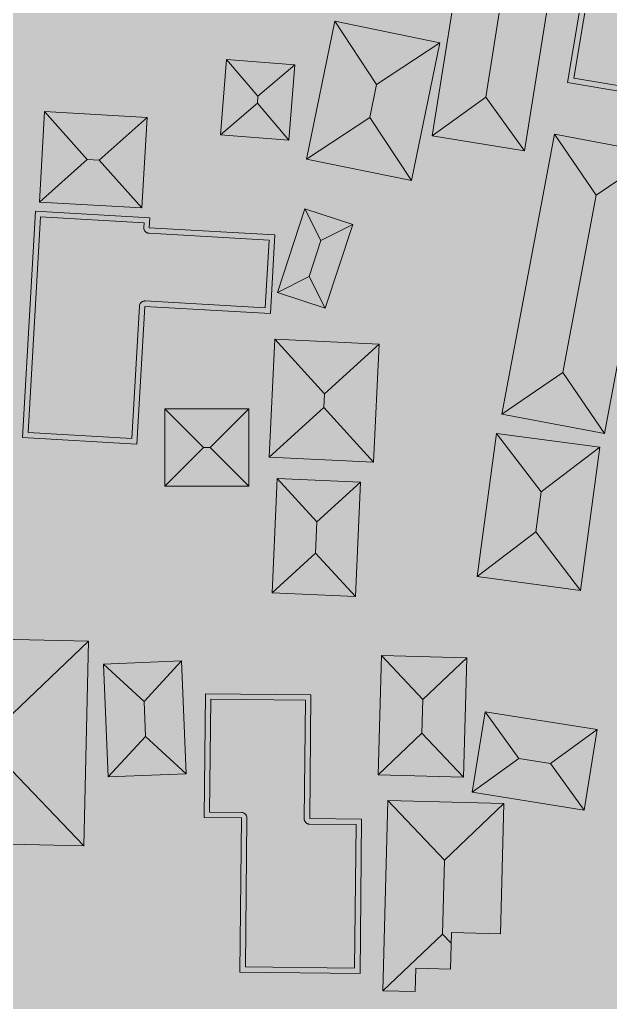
# Model space of a CAD drawing. Header units: metres. Extents: x 305909 to 307171, y 9156037 to 9156671.
# Drawn here: x 306500.4 to 306548.9, y 9156401.9 to 9156482.5 of the extents above; entities that cross this region are included whole.
import ezdxf

# ---------------------------------------------------------------- set-up
doc = ezdxf.new("R2010")
doc.units = ezdxf.units.M
for name, color, linetype, lineweight, true_color in [('B-BANGUNAN_PERMUKIMAN', 7, 'Continuous', 13, 0xf0cd8c), ('B-BAYANGAN', 7, 'Continuous', 0, 0x76786c), ('Z-R', 7, 'Continuous', 0, 0xfaf4e6)]:
    doc.layers.add(name, color=color, linetype=linetype, lineweight=lineweight, true_color=true_color)

msp = doc.modelspace()

# ---------------------------------------------------------------- hatches: boundary and pattern name
at = {"layer": 'B-BANGUNAN_PERMUKIMAN', "true_color": 0xd4845c}
h = msp.add_hatch(color=23, dxfattribs=at)
h.dxf.hatch_style = 1
h.paths.add_polyline_path([(306570.2, 9156499.458), (306568.317, 9156488.236), (306556.014, 9156490.301), (306553.608, 9156475.97), (306545.355, 9156477.355), (306550.329, 9156506.989), (306558.582, 9156505.603), (306557.898, 9156501.523), (306570.2, 9156499.458)])
at = {"layer": 'B-BANGUNAN_PERMUKIMAN', "true_color": 0xef9567}
h = msp.add_hatch(color=21, dxfattribs=at)
h.dxf.hatch_style = 1
h.paths.add_polyline_path([(306540.079, 9156485.195), (306538.643, 9156476.175), (306534.24, 9156472.982), (306536.886, 9156489.598), (306540.079, 9156485.195)])
at = {"layer": 'B-BANGUNAN_PERMUKIMAN', "true_color": 0xb87250}
h = msp.add_hatch(color=35, dxfattribs=at)
h.dxf.hatch_style = 1
h.paths.add_polyline_path([(306541.836, 9156471.772), (306538.643, 9156476.175), (306540.079, 9156485.195), (306544.482, 9156488.388), (306541.836, 9156471.772)])
at = {"layer": 'B-BANGUNAN_PERMUKIMAN', "true_color": 0xf09568}
h = msp.add_hatch(color=21, dxfattribs=at)
h.dxf.hatch_style = 1
h.paths.add_polyline_path([(306529.682, 9156477.213), (306529.126, 9156474.507), (306523.93, 9156471.084), (306526.259, 9156482.408), (306529.682, 9156477.213)])
at = {"layer": 'B-BANGUNAN_PERMUKIMAN', "true_color": 0xe68f64}
h = msp.add_hatch(color=33, dxfattribs=at)
h.dxf.hatch_style = 1
h.paths.add_polyline_path([(306529.682, 9156477.213), (306526.259, 9156482.408), (306534.877, 9156480.636), (306529.682, 9156477.213)])
at = {"layer": 'B-BANGUNAN_PERMUKIMAN', "true_color": 0xb7724f}
h = msp.add_hatch(color=35, dxfattribs=at)
h.dxf.hatch_style = 1
h.paths.add_polyline_path([(306532.549, 9156469.312), (306529.126, 9156474.507), (306529.682, 9156477.213), (306534.877, 9156480.636), (306534.877, 9156480.636), (306532.549, 9156469.312)])
at = {"layer": 'B-BANGUNAN_PERMUKIMAN', "true_color": 0xed9467}
h = msp.add_hatch(color=21, dxfattribs=at)
h.dxf.hatch_style = 1
h.paths.add_polyline_path([(306517.338, 9156479.264), (306517.338, 9156479.264), (306519.932, 9156476.238), (306519.888, 9156475.667), (306516.862, 9156473.073), (306517.338, 9156479.264)])
at = {"layer": 'B-BANGUNAN_PERMUKIMAN', "true_color": 0xea9165}
h = msp.add_hatch(color=33, dxfattribs=at)
h.dxf.hatch_style = 1
h.paths.add_polyline_path([(306519.932, 9156476.238), (306517.338, 9156479.264), (306522.958, 9156478.832), (306519.932, 9156476.238)])
at = {"layer": 'B-BANGUNAN_PERMUKIMAN', "true_color": 0xba7350}
h = msp.add_hatch(color=23, dxfattribs=at)
h.dxf.hatch_style = 1
h.paths.add_polyline_path([(306522.482, 9156472.641), (306519.888, 9156475.667), (306519.932, 9156476.238), (306522.958, 9156478.832), (306522.482, 9156472.641)])
at = {"layer": 'B-BANGUNAN_PERMUKIMAN', "true_color": 0xc07753}
h = msp.add_hatch(color=23, dxfattribs=at)
h.dxf.hatch_style = 1
h.paths.add_polyline_path([(306538.643, 9156476.175), (306541.836, 9156471.772), (306534.24, 9156472.982), (306534.24, 9156472.982), (306538.643, 9156476.175)])
at = {"layer": 'B-BANGUNAN_PERMUKIMAN', "true_color": 0xbd7652}
h = msp.add_hatch(color=23, dxfattribs=at)
h.dxf.hatch_style = 1
h.paths.add_polyline_path([(306516.862, 9156473.073), (306519.888, 9156475.667), (306522.482, 9156472.641), (306516.862, 9156473.073)])
at = {"layer": 'B-BANGUNAN_PERMUKIMAN', "true_color": 0xed9366}
h = msp.add_hatch(color=21, dxfattribs=at)
h.dxf.hatch_style = 1
h.paths.add_polyline_path([(306505.919, 9156471.054), (306501.995, 9156467.55), (306502.415, 9156474.978), (306505.919, 9156471.054)])
at = {"layer": 'B-BANGUNAN_PERMUKIMAN', "true_color": 0xea9265}
h = msp.add_hatch(color=33, dxfattribs=at)
h.dxf.hatch_style = 1
h.paths.add_polyline_path([(306506.905, 9156470.998), (306505.919, 9156471.054), (306502.415, 9156474.978), (306510.829, 9156474.502), (306506.905, 9156470.998)])
at = {"layer": 'B-BANGUNAN_PERMUKIMAN', "true_color": 0xba7451}
h = msp.add_hatch(color=23, dxfattribs=at)
h.dxf.hatch_style = 1
h.paths.add_polyline_path([(306506.905, 9156470.998), (306510.829, 9156474.502), (306510.829, 9156474.502), (306510.408, 9156467.073), (306506.905, 9156470.998)])
at = {"layer": 'B-BANGUNAN_PERMUKIMAN', "true_color": 0xc17853}
h = msp.add_hatch(color=23, dxfattribs=at)
h.dxf.hatch_style = 1
h.paths.add_polyline_path([(306529.126, 9156474.507), (306532.549, 9156469.312), (306523.93, 9156471.084), (306523.93, 9156471.084), (306529.126, 9156474.507)])
at = {"layer": 'B-BANGUNAN_PERMUKIMAN', "true_color": 0xf09568}
h = msp.add_hatch(color=21, dxfattribs=at)
h.dxf.hatch_style = 1
h.paths.add_polyline_path([(306544.297, 9156473.121), (306547.716, 9156468.109), (306544.97, 9156453.575), (306539.957, 9156450.156), (306544.297, 9156473.121)])
at = {"layer": 'B-BANGUNAN_PERMUKIMAN', "true_color": 0xe78f64}
h = msp.add_hatch(color=33, dxfattribs=at)
h.dxf.hatch_style = 1
h.paths.add_polyline_path([(306547.716, 9156468.109), (306544.297, 9156473.121), (306552.728, 9156471.529), (306547.716, 9156468.109)])
at = {"layer": 'B-BANGUNAN_PERMUKIMAN', "true_color": 0xb7724f}
h = msp.add_hatch(color=35, dxfattribs=at)
h.dxf.hatch_style = 1
h.paths.add_polyline_path([(306544.97, 9156453.575), (306547.716, 9156468.109), (306552.728, 9156471.529), (306548.389, 9156448.564), (306544.97, 9156453.575)])
at = {"layer": 'B-BANGUNAN_PERMUKIMAN', "true_color": 0xbd7552}
h = msp.add_hatch(color=23, dxfattribs=at)
h.dxf.hatch_style = 1
h.paths.add_polyline_path([(306501.995, 9156467.55), (306501.995, 9156467.55), (306505.919, 9156471.054), (306506.905, 9156470.998), (306510.408, 9156467.073), (306501.995, 9156467.55)])
at = {"layer": 'B-BANGUNAN_PERMUKIMAN', "true_color": 0xd4845c}
h = msp.add_hatch(color=23, dxfattribs=at)
h.dxf.hatch_style = 1
h.paths.add_polyline_path([(306521.321, 9156464.854), (306520.952, 9156458.396), (306510.644, 9156458.985), (306509.998, 9156447.681), (306500.601, 9156448.218), (306501.663, 9156466.81), (306511.06, 9156466.273), (306511.013, 9156465.443), (306521.321, 9156464.854)])
at = {"layer": 'B-BANGUNAN_PERMUKIMAN', "true_color": 0xf29669}
h = msp.add_hatch(color=21, dxfattribs=at)
h.dxf.hatch_style = 1
h.paths.add_polyline_path([(306525.102, 9156464.39), (306524.141, 9156461.448), (306521.529, 9156460.123), (306521.529, 9156460.123), (306523.777, 9156467.002), (306525.102, 9156464.39)])
at = {"layer": 'B-BANGUNAN_PERMUKIMAN', "true_color": 0xe38d62}
h = msp.add_hatch(color=33, dxfattribs=at)
h.dxf.hatch_style = 1
h.paths.add_polyline_path([(306525.102, 9156464.39), (306523.777, 9156467.002), (306523.777, 9156467.002), (306527.715, 9156465.715), (306525.102, 9156464.39)])
at = {"layer": 'B-BANGUNAN_PERMUKIMAN', "true_color": 0xb5714e}
h = msp.add_hatch(color=35, dxfattribs=at)
h.dxf.hatch_style = 1
h.paths.add_polyline_path([(306525.466, 9156458.836), (306524.141, 9156461.448), (306525.102, 9156464.39), (306527.715, 9156465.715), (306525.466, 9156458.836)])
at = {"layer": 'B-BANGUNAN_PERMUKIMAN', "true_color": 0xc47a55}
h = msp.add_hatch(color=23, dxfattribs=at)
h.dxf.hatch_style = 1
h.paths.add_polyline_path([(306524.141, 9156461.448), (306525.466, 9156458.836), (306521.529, 9156460.123), (306524.141, 9156461.448)])
at = {"layer": 'B-BANGUNAN_PERMUKIMAN', "true_color": 0xed9366}
h = msp.add_hatch(color=21, dxfattribs=at)
h.dxf.hatch_style = 1
h.paths.add_polyline_path([(306521.331, 9156456.288), (306525.405, 9156451.802), (306525.352, 9156450.692), (306520.867, 9156446.618), (306520.867, 9156446.618), (306521.331, 9156456.288)])
at = {"layer": 'B-BANGUNAN_PERMUKIMAN', "true_color": 0xea9265}
h = msp.add_hatch(color=33, dxfattribs=at)
h.dxf.hatch_style = 1
h.paths.add_polyline_path([(306529.891, 9156455.877), (306529.891, 9156455.876), (306525.405, 9156451.802), (306521.331, 9156456.288), (306529.891, 9156455.877)])
at = {"layer": 'B-BANGUNAN_PERMUKIMAN', "true_color": 0xba7451}
h = msp.add_hatch(color=23, dxfattribs=at)
h.dxf.hatch_style = 1
h.paths.add_polyline_path([(306525.352, 9156450.692), (306525.405, 9156451.802), (306529.891, 9156455.876), (306529.427, 9156446.207), (306525.352, 9156450.692)])
at = {"layer": 'B-BANGUNAN_PERMUKIMAN', "true_color": 0xc07853}
h = msp.add_hatch(color=23, dxfattribs=at)
h.dxf.hatch_style = 1
h.paths.add_polyline_path([(306544.97, 9156453.575), (306548.389, 9156448.564), (306548.389, 9156448.563), (306539.957, 9156450.156), (306544.97, 9156453.575)])
at = {"layer": 'B-BANGUNAN_PERMUKIMAN', "true_color": 0xeb9266}
h = msp.add_hatch(color=33, dxfattribs=at)
h.dxf.hatch_style = 1
h.paths.add_polyline_path([(306516.013, 9156447.398), (306515.457, 9156447.398), (306512.282, 9156450.573), (306519.188, 9156450.573), (306516.013, 9156447.398)])
h = msp.add_hatch(color=33, dxfattribs=at)
h.dxf.hatch_style = 1
h.paths.add_polyline_path([(306515.457, 9156447.398), (306512.282, 9156444.223), (306512.282, 9156450.573), (306512.282, 9156450.573), (306515.457, 9156447.398)])
at = {"layer": 'B-BANGUNAN_PERMUKIMAN', "true_color": 0xbc7551}
h = msp.add_hatch(color=23, dxfattribs=at)
h.dxf.hatch_style = 1
h.paths.add_polyline_path([(306516.013, 9156447.398), (306519.188, 9156450.573), (306519.188, 9156444.223), (306516.013, 9156447.398)])
at = {"layer": 'B-BANGUNAN_PERMUKIMAN', "true_color": 0xbd7552}
h = msp.add_hatch(color=23, dxfattribs=at)
h.dxf.hatch_style = 1
h.paths.add_polyline_path([(306525.352, 9156450.692), (306529.427, 9156446.207), (306520.867, 9156446.618), (306525.352, 9156450.692)])
at = {"layer": 'B-BANGUNAN_PERMUKIMAN', "true_color": 0xee9467}
h = msp.add_hatch(color=21, dxfattribs=at)
h.dxf.hatch_style = 1
h.paths.add_polyline_path([(306543.196, 9156443.762), (306542.753, 9156440.483), (306537.946, 9156436.821), (306539.534, 9156448.568), (306543.196, 9156443.762)])
at = {"layer": 'B-BANGUNAN_PERMUKIMAN', "true_color": 0xe89064}
h = msp.add_hatch(color=33, dxfattribs=at)
h.dxf.hatch_style = 1
h.paths.add_polyline_path([(306543.196, 9156443.762), (306539.534, 9156448.568), (306539.534, 9156448.568), (306548.003, 9156447.424), (306543.196, 9156443.762)])
at = {"layer": 'B-BANGUNAN_PERMUKIMAN', "true_color": 0xbc7551}
h = msp.add_hatch(color=23, dxfattribs=at)
h.dxf.hatch_style = 1
h.paths.add_polyline_path([(306512.282, 9156444.223), (306515.457, 9156447.398), (306516.013, 9156447.398), (306519.188, 9156444.223), (306519.188, 9156444.223), (306512.282, 9156444.223)])
at = {"layer": 'B-BANGUNAN_PERMUKIMAN', "true_color": 0xb97350}
h = msp.add_hatch(color=23, dxfattribs=at)
h.dxf.hatch_style = 1
h.paths.add_polyline_path([(306546.416, 9156435.676), (306542.753, 9156440.483), (306543.196, 9156443.762), (306548.003, 9156447.424), (306548.003, 9156447.424), (306546.416, 9156435.676)])
at = {"layer": 'B-BANGUNAN_PERMUKIMAN', "true_color": 0xec9366}
h = msp.add_hatch(color=33, dxfattribs=at)
h.dxf.hatch_style = 1
h.paths.add_polyline_path([(306524.777, 9156441.292), (306524.669, 9156438.744), (306521.102, 9156435.466), (306521.499, 9156444.859), (306524.777, 9156441.292)])
at = {"layer": 'B-BANGUNAN_PERMUKIMAN', "true_color": 0xea9265}
h = msp.add_hatch(color=33, dxfattribs=at)
h.dxf.hatch_style = 1
h.paths.add_polyline_path([(306528.343, 9156444.57), (306524.777, 9156441.292), (306521.499, 9156444.859), (306521.499, 9156444.859), (306528.343, 9156444.57)])
at = {"layer": 'B-BANGUNAN_PERMUKIMAN', "true_color": 0xbb7451}
h = msp.add_hatch(color=23, dxfattribs=at)
h.dxf.hatch_style = 1
h.paths.add_polyline_path([(306527.947, 9156435.177), (306527.946, 9156435.177), (306524.669, 9156438.744), (306524.777, 9156441.292), (306528.343, 9156444.57), (306527.947, 9156435.177)])
at = {"layer": 'B-BANGUNAN_PERMUKIMAN', "true_color": 0xbf7753}
h = msp.add_hatch(color=23, dxfattribs=at)
h.dxf.hatch_style = 1
h.paths.add_polyline_path([(306542.753, 9156440.483), (306546.416, 9156435.676), (306537.946, 9156436.821), (306542.753, 9156440.483)])
at = {"layer": 'B-BANGUNAN_PERMUKIMAN', "true_color": 0xbd7552}
h = msp.add_hatch(color=23, dxfattribs=at)
h.dxf.hatch_style = 1
h.paths.add_polyline_path([(306524.669, 9156438.744), (306527.946, 9156435.177), (306521.102, 9156435.466), (306524.669, 9156438.744)])
at = {"layer": 'B-BANGUNAN_PERMUKIMAN', "true_color": 0xeb9266}
h = msp.add_hatch(color=33, dxfattribs=at)
h.dxf.hatch_style = 1
h.paths.add_polyline_path([(306506.021, 9156431.497), (306506.021, 9156431.497), (306499.167, 9156424.96), (306492.629, 9156431.814), (306506.021, 9156431.497)])
at = {"layer": 'B-BANGUNAN_PERMUKIMAN', "true_color": 0xbb7451}
h = msp.add_hatch(color=23, dxfattribs=at)
h.dxf.hatch_style = 1
h.paths.add_polyline_path([(306499.086, 9156421.55), (306499.167, 9156424.96), (306506.021, 9156431.497), (306505.624, 9156414.696), (306499.086, 9156421.55)])
at = {"layer": 'B-BANGUNAN_PERMUKIMAN', "true_color": 0xec9366}
h = msp.add_hatch(color=33, dxfattribs=at)
h.dxf.hatch_style = 1
h.paths.add_polyline_path([(306530.069, 9156430.331), (306530.069, 9156430.331), (306533.479, 9156426.732), (306533.404, 9156423.952), (306529.804, 9156420.542), (306530.069, 9156430.331)])
at = {"layer": 'B-BANGUNAN_PERMUKIMAN', "true_color": 0xeb9266}
h = msp.add_hatch(color=33, dxfattribs=at)
h.dxf.hatch_style = 1
h.paths.add_polyline_path([(306537.079, 9156430.142), (306537.079, 9156430.142), (306533.479, 9156426.732), (306530.069, 9156430.331), (306535.935, 9156430.173), (306537.079, 9156430.142)])
at = {"layer": 'B-BANGUNAN_PERMUKIMAN', "true_color": 0xbb7451}
h = msp.add_hatch(color=23, dxfattribs=at)
h.dxf.hatch_style = 1
h.paths.add_polyline_path([(306533.404, 9156423.952), (306533.479, 9156426.732), (306537.079, 9156430.142), (306536.814, 9156420.352), (306536.814, 9156420.352), (306533.404, 9156423.952)])
at = {"layer": 'B-BANGUNAN_PERMUKIMAN', "true_color": 0xec9366}
h = msp.add_hatch(color=33, dxfattribs=at)
h.dxf.hatch_style = 1
h.paths.add_polyline_path([(306513.65, 9156429.885), (306510.583, 9156426.556), (306507.255, 9156429.623), (306507.255, 9156429.624), (306513.65, 9156429.885)])
at = {"layer": 'B-BANGUNAN_PERMUKIMAN', "true_color": 0xea9265}
h = msp.add_hatch(color=33, dxfattribs=at)
h.dxf.hatch_style = 1
h.paths.add_polyline_path([(306510.583, 9156426.556), (306510.699, 9156423.696), (306507.633, 9156420.367), (306507.255, 9156429.623), (306510.583, 9156426.556)])
at = {"layer": 'B-BANGUNAN_PERMUKIMAN', "true_color": 0xbd7552}
h = msp.add_hatch(color=23, dxfattribs=at)
h.dxf.hatch_style = 1
h.paths.add_polyline_path([(306514.028, 9156420.628), (306514.027, 9156420.628), (306510.699, 9156423.696), (306510.583, 9156426.556), (306513.65, 9156429.885), (306514.028, 9156420.628)])
at = {"layer": 'B-BANGUNAN_PERMUKIMAN', "true_color": 0xd4845c}
h = msp.add_hatch(color=23, dxfattribs=at)
h.dxf.hatch_style = 1
h.paths.add_polyline_path([(306528.448, 9156416.895), (306528.316, 9156404.224), (306518.447, 9156404.327), (306518.579, 9156416.998), (306515.51, 9156417.03), (306515.616, 9156427.19), (306524.289, 9156427.1), (306524.183, 9156416.94), (306528.448, 9156416.895)])
at = {"layer": 'B-BANGUNAN_PERMUKIMAN', "true_color": 0xef9567}
h = msp.add_hatch(color=21, dxfattribs=at)
h.dxf.hatch_style = 1
h.paths.add_polyline_path([(306538.586, 9156425.719), (306541.365, 9156421.883), (306537.528, 9156419.105), (306537.528, 9156419.105), (306538.586, 9156425.719)])
at = {"layer": 'B-BANGUNAN_PERMUKIMAN', "true_color": 0xe79064}
h = msp.add_hatch(color=33, dxfattribs=at)
h.dxf.hatch_style = 1
h.paths.add_polyline_path([(306547.796, 9156424.246), (306547.796, 9156424.246), (306543.96, 9156421.468), (306541.365, 9156421.883), (306538.586, 9156425.719), (306547.796, 9156424.246)])
at = {"layer": 'B-BANGUNAN_PERMUKIMAN', "true_color": 0xbb7451}
h = msp.add_hatch(color=23, dxfattribs=at)
h.dxf.hatch_style = 1
h.paths.add_polyline_path([(306510.699, 9156423.696), (306514.027, 9156420.628), (306507.633, 9156420.367), (306510.699, 9156423.696)])
at = {"layer": 'B-BANGUNAN_PERMUKIMAN', "true_color": 0xbc7551}
h = msp.add_hatch(color=23, dxfattribs=at)
h.dxf.hatch_style = 1
h.paths.add_polyline_path([(306533.404, 9156423.952), (306536.814, 9156420.352), (306529.804, 9156420.542), (306533.404, 9156423.952)])
at = {"layer": 'B-BANGUNAN_PERMUKIMAN', "true_color": 0xb87250}
h = msp.add_hatch(color=35, dxfattribs=at)
h.dxf.hatch_style = 1
h.paths.add_polyline_path([(306543.96, 9156421.468), (306547.796, 9156424.246), (306546.738, 9156417.631), (306543.96, 9156421.468)])
at = {"layer": 'B-BANGUNAN_PERMUKIMAN', "true_color": 0xc07753}
h = msp.add_hatch(color=23, dxfattribs=at)
h.dxf.hatch_style = 1
h.paths.add_polyline_path([(306541.365, 9156421.883), (306543.96, 9156421.468), (306546.738, 9156417.631), (306537.528, 9156419.105), (306541.365, 9156421.883)])
at = {"layer": 'B-BANGUNAN_PERMUKIMAN', "true_color": 0xbc7551}
h = msp.add_hatch(color=23, dxfattribs=at)
h.dxf.hatch_style = 1
h.paths.add_polyline_path([(306499.086, 9156421.55), (306505.624, 9156414.696), (306505.624, 9156414.696), (306492.232, 9156415.013), (306499.086, 9156421.55)])
at = {"layer": 'B-BANGUNAN_PERMUKIMAN', "true_color": 0xdf8b60}
h = msp.add_hatch(color=23, dxfattribs=at)
h.dxf.hatch_style = 1
h.paths.add_polyline_path([(306530.598, 9156418.425), (306535.245, 9156413.536), (306535.091, 9156407.462), (306530.201, 9156402.815), (306530.598, 9156418.425)])
at = {"layer": 'B-BANGUNAN_PERMUKIMAN', "true_color": 0xe99165}
h = msp.add_hatch(color=33, dxfattribs=at)
h.dxf.hatch_style = 1
h.paths.add_polyline_path([(306535.245, 9156413.536), (306530.598, 9156418.425), (306540.135, 9156418.183), (306535.245, 9156413.536)])
at = {"layer": 'B-BANGUNAN_PERMUKIMAN', "true_color": 0xb4704e}
h = msp.add_hatch(color=35, dxfattribs=at)
h.dxf.hatch_style = 1
h.paths.add_polyline_path([(306539.863, 9156407.49), (306535.822, 9156407.592), (306535.8, 9156406.716), (306535.091, 9156407.462), (306535.245, 9156413.536), (306540.135, 9156418.183), (306540.135, 9156418.183), (306539.863, 9156407.49)])
at = {"layer": 'B-BANGUNAN_PERMUKIMAN', "true_color": 0xbb7451}
h = msp.add_hatch(color=23, dxfattribs=at)
h.dxf.hatch_style = 1
h.paths.add_polyline_path([(306535.091, 9156407.462), (306535.8, 9156406.716), (306535.746, 9156404.593), (306532.894, 9156404.666), (306532.845, 9156402.748), (306530.201, 9156402.815), (306535.091, 9156407.462)])
at = {"layer": 'B-BAYANGAN', "true_color": 0x76786c}
h = msp.add_hatch(color=8, dxfattribs=at)
h.dxf.hatch_style = 1
h.paths.add_polyline_path([(306570.95, 9156498.708), (306569.067, 9156487.486), (306556.764, 9156489.551), (306554.358, 9156475.22), (306546.105, 9156476.605), (306551.079, 9156506.239), (306559.332, 9156504.853), (306558.648, 9156500.773), (306570.95, 9156498.708)])
h = msp.add_hatch(color=8, dxfattribs=at)
h.dxf.hatch_style = 1
h.paths.add_polyline_path([(306536.109, 9156493.826), (306534.146, 9156481.897), (306526.891, 9156483.091), (306528.854, 9156495.02), (306536.109, 9156493.826)])
h = msp.add_hatch(color=8, dxfattribs=at)
h.dxf.hatch_style = 1
h.paths.add_polyline_path([(306545.232, 9156487.638), (306542.586, 9156471.022), (306534.99, 9156472.232), (306537.636, 9156488.848), (306545.232, 9156487.638)])
h = msp.add_hatch(color=8, dxfattribs=at)
h.dxf.hatch_style = 1
h.paths.add_polyline_path([(306535.627, 9156479.886), (306533.299, 9156468.562), (306524.68, 9156470.334), (306527.009, 9156481.658), (306535.627, 9156479.886)])
h = msp.add_hatch(color=8, dxfattribs=at)
h.dxf.hatch_style = 1
h.paths.add_polyline_path([(306523.708, 9156478.082), (306523.232, 9156471.891), (306517.611, 9156472.323), (306518.088, 9156478.514), (306523.708, 9156478.082)])
h = msp.add_hatch(color=8, dxfattribs=at)
h.dxf.hatch_style = 1
h.paths.add_polyline_path([(306511.579, 9156473.752), (306511.158, 9156466.323), (306502.745, 9156466.799), (306503.165, 9156474.228), (306511.579, 9156473.752)])
h = msp.add_hatch(color=8, dxfattribs=at)
h.dxf.hatch_style = 1
h.paths.add_polyline_path([(306553.478, 9156470.779), (306549.139, 9156447.813), (306540.707, 9156449.406), (306545.047, 9156472.372), (306553.478, 9156470.779)])
h = msp.add_hatch(color=8, dxfattribs=at)
h.dxf.hatch_style = 1
h.paths.add_polyline_path([(306528.465, 9156464.965), (306526.216, 9156458.086), (306522.279, 9156459.373), (306524.527, 9156466.252), (306528.465, 9156464.965)])
h = msp.add_hatch(color=8, dxfattribs=at)
h.dxf.hatch_style = 1
h.paths.add_polyline_path([(306522.071, 9156464.104), (306521.702, 9156457.646), (306511.394, 9156458.235), (306510.748, 9156446.931), (306501.351, 9156447.468), (306502.413, 9156466.06), (306511.81, 9156465.523), (306511.763, 9156464.693), (306522.071, 9156464.104)])
h = msp.add_hatch(color=8, dxfattribs=at)
h.dxf.hatch_style = 1
h.paths.add_polyline_path([(306500.822, 9156458.367), (306499.948, 9156449.953), (306492.791, 9156450.696), (306493.664, 9156459.109), (306500.822, 9156458.367)])
h = msp.add_hatch(color=8, dxfattribs=at)
h.dxf.hatch_style = 1
h.paths.add_polyline_path([(306530.641, 9156455.127), (306530.177, 9156445.457), (306521.616, 9156445.868), (306522.081, 9156455.538), (306530.641, 9156455.127)])
h = msp.add_hatch(color=8, dxfattribs=at)
h.dxf.hatch_style = 1
h.paths.add_polyline_path([(306519.938, 9156443.473), (306513.032, 9156443.473), (306513.032, 9156449.823), (306519.938, 9156449.823), (306519.938, 9156443.473)])
h = msp.add_hatch(color=8, dxfattribs=at)
h.dxf.hatch_style = 1
h.paths.add_polyline_path([(306548.753, 9156446.674), (306547.166, 9156434.926), (306538.696, 9156436.071), (306540.284, 9156447.818), (306548.753, 9156446.674)])
h = msp.add_hatch(color=8, dxfattribs=at)
h.dxf.hatch_style = 1
h.paths.add_polyline_path([(306529.094, 9156443.82), (306528.697, 9156434.427), (306521.852, 9156434.716), (306522.249, 9156444.109), (306529.094, 9156443.82)])
h = msp.add_hatch(color=8, dxfattribs=at)
h.dxf.hatch_style = 1
h.paths.add_polyline_path([(306506.771, 9156430.747), (306506.374, 9156413.946), (306492.982, 9156414.263), (306493.379, 9156431.064), (306506.771, 9156430.747)])
h = msp.add_hatch(color=8, dxfattribs=at)
h.dxf.hatch_style = 1
h.paths.add_polyline_path([(306514.778, 9156419.878), (306508.383, 9156419.617), (306508.005, 9156428.874), (306514.4, 9156429.135), (306514.778, 9156419.878)])
h = msp.add_hatch(color=8, dxfattribs=at)
h.dxf.hatch_style = 1
h.paths.add_polyline_path([(306537.829, 9156429.392), (306537.564, 9156419.602), (306530.554, 9156419.792), (306530.819, 9156429.581), (306537.829, 9156429.392)])
h = msp.add_hatch(color=8, dxfattribs=at)
h.dxf.hatch_style = 1
h.paths.add_polyline_path([(306529.198, 9156416.145), (306529.066, 9156403.474), (306519.197, 9156403.577), (306519.329, 9156416.248), (306516.26, 9156416.28), (306516.366, 9156426.44), (306525.039, 9156426.35), (306524.933, 9156416.19), (306529.198, 9156416.145)])
h = msp.add_hatch(color=8, dxfattribs=at)
h.dxf.hatch_style = 1
h.paths.add_polyline_path([(306548.546, 9156423.496), (306547.488, 9156416.881), (306538.278, 9156418.355), (306539.336, 9156424.97), (306548.546, 9156423.496)])
h = msp.add_hatch(color=8, dxfattribs=at)
h.dxf.hatch_style = 1
h.paths.add_polyline_path([(306540.885, 9156417.433), (306540.613, 9156406.74), (306536.572, 9156406.842), (306536.496, 9156403.843), (306533.644, 9156403.916), (306533.595, 9156401.998), (306530.951, 9156402.065), (306531.348, 9156417.675), (306540.885, 9156417.433)])
at = {"layer": 'Z-R', "true_color": 0xf4f2ec}
h = msp.add_hatch(color=7, dxfattribs=at)
h.dxf.hatch_style = 1
h.paths.add_polyline_path([(306624.289, 9156242.595), (306556.388, 9156238.052), (306554.003, 9156281.952), (306509.625, 9156279.089), (306499.604, 9156305.811), (306466.679, 9156301.994), (306472.882, 9156235.666), (306497.912, 9156229.062), (306526.804, 9156228.986), (306531.575, 9156219.919), (306532.491, 9156127.582), (306486.314, 9156132.333), (306393.989, 9156155.199), (306332.726, 9156171.593), (306288.72, 9156190.576), (306259.621, 9156211.151), (306259.621, 9156409.341), (306281.946, 9156409.003), (306338.236, 9156402.748), (306341.903, 9156461.433), (306341.903, 9156461.433), (306341.904, 9156461.433), (306369.777, 9156457.841), (306369.778, 9156457.841), (306369.779, 9156457.84), (306369.78, 9156457.84), (306369.78, 9156457.84), (306369.781, 9156457.839), (306369.782, 9156457.838), (306369.783, 9156457.838), (306369.783, 9156457.837), (306369.784, 9156457.836), (306369.784, 9156457.835), (306369.785, 9156457.834), (306369.785, 9156457.833), (306369.785, 9156457.832), (306369.785, 9156457.831), (306369.785, 9156457.83), (306369.785, 9156457.829), (306360, 9156400.45), (306360, 9156400.449), (306360, 9156400.449), (306360, 9156380), (306360, 9156380), (306360, 9156380), (306440, 9156380), (306440, 9156380), (306440, 9156380), (306440, 9156532.835), (306440, 9156532.835), (306440, 9156532.835), (306424.61, 9156536.081), (306424.61, 9156536.081), (306385.74, 9156542.791), (306385.74, 9156542.791), (306305.003, 9156549.608), (306305.003, 9156549.608), (306259.621, 9156554.648), (306259.621, 9156558.541), (306291.75, 9156555.548), (306369.455, 9156545.532), (306504.834, 9156523.084), (306572.178, 9156510.306), (306677.166, 9156490.276), (306764.133, 9156475.064), (306735.941, 9156145.416), (306694.109, 9156139.201), (306694.292, 9156206.558), (306623.212, 9156213.87), (306624.289, 9156242.595)])

# ---------------------------------------------------------------- linework, layer by layer
at = {"layer": 'B-BANGUNAN_PERMUKIMAN', "color": 27, "lineweight": 9, "true_color": 0x744832}
for p, q in [((306538.643, 9156476.175), (306540.079, 9156485.195)), ((306526.259, 9156482.408), (306529.682, 9156477.213)), ((306534.877, 9156480.636), (306529.682, 9156477.213)), ((306517.338, 9156479.264), (306519.932, 9156476.238)), ((306522.958, 9156478.832), (306519.932, 9156476.238)), ((306529.126, 9156474.507), (306529.682, 9156477.213)), ((306519.932, 9156476.238), (306519.888, 9156475.667)), ((306534.24, 9156472.982), (306538.643, 9156476.175)), ((306541.836, 9156471.772), (306538.643, 9156476.175)), ((306516.862, 9156473.073), (306519.888, 9156475.667)), ((306522.482, 9156472.641), (306519.888, 9156475.667)), ((306502.415, 9156474.978), (306505.919, 9156471.054)), ((306510.829, 9156474.502), (306506.905, 9156470.998)), ((306523.93, 9156471.084), (306529.126, 9156474.507)), ((306532.549, 9156469.312), (306529.126, 9156474.507)), ((306544.297, 9156473.121), (306547.716, 9156468.109)), ((306552.728, 9156471.529), (306547.716, 9156468.109)), ((306501.995, 9156467.55), (306505.919, 9156471.054)), ((306506.905, 9156470.998), (306505.919, 9156471.054)), ((306510.408, 9156467.073), (306506.905, 9156470.998)), ((306547.716, 9156468.109), (306544.97, 9156453.575)), ((306523.777, 9156467.002), (306525.102, 9156464.39)), ((306527.715, 9156465.715), (306525.102, 9156464.39)), ((306525.102, 9156464.39), (306524.141, 9156461.448)), ((306521.529, 9156460.123), (306524.141, 9156461.448)), ((306525.466, 9156458.836), (306524.141, 9156461.448)), ((306521.331, 9156456.288), (306525.405, 9156451.802)), ((306529.891, 9156455.876), (306525.405, 9156451.802)), ((306539.957, 9156450.156), (306544.97, 9156453.575)), ((306548.389, 9156448.564), (306544.97, 9156453.575)), ((306525.352, 9156450.692), (306525.405, 9156451.802)), ((306512.282, 9156450.573), (306515.457, 9156447.398)), ((306519.188, 9156450.573), (306516.013, 9156447.398)), ((306520.867, 9156446.618), (306525.352, 9156450.692)), ((306529.427, 9156446.207), (306525.352, 9156450.692)), ((306539.534, 9156448.568), (306543.196, 9156443.762)), ((306512.282, 9156444.223), (306515.457, 9156447.398)), ((306515.457, 9156447.398), (306516.013, 9156447.398)), ((306519.188, 9156444.223), (306516.013, 9156447.398)), ((306548.003, 9156447.424), (306543.196, 9156443.762)), ((306521.499, 9156444.859), (306524.777, 9156441.292)), ((306528.343, 9156444.57), (306524.777, 9156441.292)), ((306542.753, 9156440.483), (306543.196, 9156443.762)), ((306524.669, 9156438.744), (306524.777, 9156441.292)), ((306537.946, 9156436.821), (306542.753, 9156440.483)), ((306546.416, 9156435.676), (306542.753, 9156440.483)), ((306521.102, 9156435.466), (306524.669, 9156438.744)), ((306527.946, 9156435.177), (306524.669, 9156438.744)), ((306506.021, 9156431.497), (306499.167, 9156424.96)), ((306530.069, 9156430.331), (306533.479, 9156426.732)), ((306537.079, 9156430.142), (306533.479, 9156426.732)), ((306507.255, 9156429.623), (306510.583, 9156426.556)), ((306513.65, 9156429.885), (306510.583, 9156426.556)), ((306533.404, 9156423.952), (306533.479, 9156426.732)), ((306510.699, 9156423.696), (306510.583, 9156426.556)), ((306538.586, 9156425.719), (306541.365, 9156421.883)), ((306507.633, 9156420.367), (306510.699, 9156423.696)), ((306514.027, 9156420.628), (306510.699, 9156423.696)), ((306529.804, 9156420.542), (306533.404, 9156423.952)), ((306536.814, 9156420.352), (306533.404, 9156423.952)), ((306547.796, 9156424.246), (306543.96, 9156421.468)), ((306537.528, 9156419.105), (306541.365, 9156421.883)), ((306543.96, 9156421.468), (306541.365, 9156421.883)), ((306505.624, 9156414.696), (306499.086, 9156421.55)), ((306546.738, 9156417.631), (306543.96, 9156421.468)), ((306530.598, 9156418.425), (306535.245, 9156413.536)), ((306540.135, 9156418.183), (306535.245, 9156413.536)), ((306535.091, 9156407.462), (306535.245, 9156413.536)), ((306530.201, 9156402.815), (306535.091, 9156407.462)), ((306535.8, 9156406.716), (306535.091, 9156407.462))]:
    msp.add_line(p, q, dxfattribs=at)
at = {"layer": 'B-BANGUNAN_PERMUKIMAN', "color": 27, "lineweight": 13, "true_color": 0x744832}
for points in [[(306570.2, 9156499.458), (306568.317, 9156488.236), (306556.014, 9156490.301), (306553.608, 9156475.97), (306545.355, 9156477.355), (306550.329, 9156506.989), (306558.582, 9156505.603), (306557.898, 9156501.523), (306570.2, 9156499.458)], [(306544.482, 9156488.388), (306541.836, 9156471.772), (306534.24, 9156472.982), (306536.886, 9156489.598), (306544.482, 9156488.388)], [(306534.877, 9156480.636), (306532.549, 9156469.312), (306523.93, 9156471.084), (306526.259, 9156482.408), (306534.877, 9156480.636)], [(306522.958, 9156478.832), (306522.482, 9156472.641), (306516.861, 9156473.073), (306517.338, 9156479.264), (306522.958, 9156478.832)], [(306510.829, 9156474.502), (306510.408, 9156467.073), (306501.995, 9156467.549), (306502.415, 9156474.978), (306510.829, 9156474.502)], [(306552.728, 9156471.529), (306548.389, 9156448.563), (306539.957, 9156450.156), (306544.297, 9156473.122), (306552.728, 9156471.529)], [(306521.321, 9156464.854), (306520.952, 9156458.396), (306510.644, 9156458.985), (306509.998, 9156447.681), (306500.601, 9156448.218), (306501.663, 9156466.81), (306511.06, 9156466.273), (306511.013, 9156465.443), (306521.321, 9156464.854)], [(306527.715, 9156465.715), (306525.466, 9156458.836), (306521.529, 9156460.123), (306523.777, 9156467.002), (306527.715, 9156465.715)], [(306529.891, 9156455.877), (306529.427, 9156446.207), (306520.866, 9156446.618), (306521.331, 9156456.288), (306529.891, 9156455.877)], [(306519.188, 9156444.223), (306512.282, 9156444.223), (306512.282, 9156450.573), (306519.188, 9156450.573), (306519.188, 9156444.223)], [(306548.003, 9156447.424), (306546.416, 9156435.676), (306537.946, 9156436.821), (306539.534, 9156448.568), (306548.003, 9156447.424)], [(306528.344, 9156444.57), (306527.947, 9156435.177), (306521.102, 9156435.466), (306521.499, 9156444.859), (306528.344, 9156444.57)], [(306506.021, 9156431.497), (306505.624, 9156414.696), (306492.232, 9156415.013), (306492.629, 9156431.814), (306506.021, 9156431.497)], [(306537.079, 9156430.142), (306536.814, 9156420.352), (306529.804, 9156420.542), (306530.069, 9156430.331), (306537.079, 9156430.142)], [(306514.028, 9156420.628), (306507.633, 9156420.367), (306507.255, 9156429.624), (306513.65, 9156429.885), (306514.028, 9156420.628)], [(306528.448, 9156416.895), (306528.316, 9156404.224), (306518.447, 9156404.327), (306518.579, 9156416.998), (306515.51, 9156417.03), (306515.616, 9156427.19), (306524.289, 9156427.1), (306524.183, 9156416.94), (306528.448, 9156416.895)], [(306547.796, 9156424.246), (306546.738, 9156417.631), (306537.528, 9156419.105), (306538.586, 9156425.72), (306547.796, 9156424.246)], [(306540.135, 9156418.183), (306539.863, 9156407.49), (306535.822, 9156407.592), (306535.746, 9156404.593), (306532.894, 9156404.666), (306532.845, 9156402.748), (306530.201, 9156402.815), (306530.598, 9156418.425), (306540.135, 9156418.183)]]:
    msp.add_lwpolyline(points, close=True, dxfattribs=at)
at = {"layer": 'B-BANGUNAN_PERMUKIMAN', "color": 21, "lineweight": 9, "true_color": 0xfa9b6c}
msp.add_lwpolyline([(306555.57, 9156490.375), (306553.239, 9156476.488), (306545.873, 9156477.724), (306550.698, 9156506.47)], dxfattribs=at)
for points in [[(306520.846, 9156464.431), (306520.528, 9156458.871), (306510.669, 9156459.435), (306510.625, 9156459.435), (306510.581, 9156459.431), (306510.538, 9156459.423), (306510.496, 9156459.41), (306510.455, 9156459.394), (306510.416, 9156459.373), (306510.379, 9156459.349), (306510.344, 9156459.321), (306510.313, 9156459.29), (306510.285, 9156459.256), (306510.26, 9156459.22), (306510.239, 9156459.181), (306510.221, 9156459.14), (306510.208, 9156459.098), (306510.199, 9156459.055), (306510.195, 9156459.011), (306509.574, 9156448.156), (306501.076, 9156448.641), (306502.087, 9156466.335), (306510.585, 9156465.85), (306510.564, 9156465.469), (306510.563, 9156465.425), (306510.567, 9156465.381), (306510.576, 9156465.338), (306510.588, 9156465.295), (306510.605, 9156465.254), (306510.625, 9156465.215), (306510.649, 9156465.178), (306510.677, 9156465.144), (306510.708, 9156465.112), (306510.742, 9156465.084), (306510.778, 9156465.059), (306510.817, 9156465.038), (306510.858, 9156465.021), (306510.9, 9156465.008), (306510.943, 9156464.999), (306510.987, 9156464.994), (306520.846, 9156464.431)], [(306527.993, 9156416.45), (306527.87, 9156404.679), (306518.901, 9156404.772), (306519.029, 9156416.993), (306519.027, 9156417.037), (306519.021, 9156417.081), (306519.011, 9156417.124), (306518.996, 9156417.166), (306518.978, 9156417.206), (306518.955, 9156417.244), (306518.929, 9156417.28), (306518.9, 9156417.313), (306518.868, 9156417.343), (306518.832, 9156417.37), (306518.795, 9156417.393), (306518.755, 9156417.412), (306518.714, 9156417.427), (306518.671, 9156417.438), (306518.627, 9156417.445), (306518.583, 9156417.448), (306515.964, 9156417.475), (306516.061, 9156426.735), (306523.834, 9156426.654), (306523.733, 9156416.944), (306523.735, 9156416.9), (306523.741, 9156416.856), (306523.751, 9156416.813), (306523.765, 9156416.772), (306523.784, 9156416.732), (306523.806, 9156416.694), (306523.832, 9156416.658), (306523.861, 9156416.625), (306523.894, 9156416.595), (306523.929, 9156416.568), (306523.967, 9156416.545), (306524.006, 9156416.526), (306524.048, 9156416.51), (306524.09, 9156416.499), (306524.134, 9156416.492), (306524.178, 9156416.49), (306527.993, 9156416.45)]]:
    msp.add_lwpolyline(points, close=True, dxfattribs=at)

doc.saveas('drawing.dxf')
